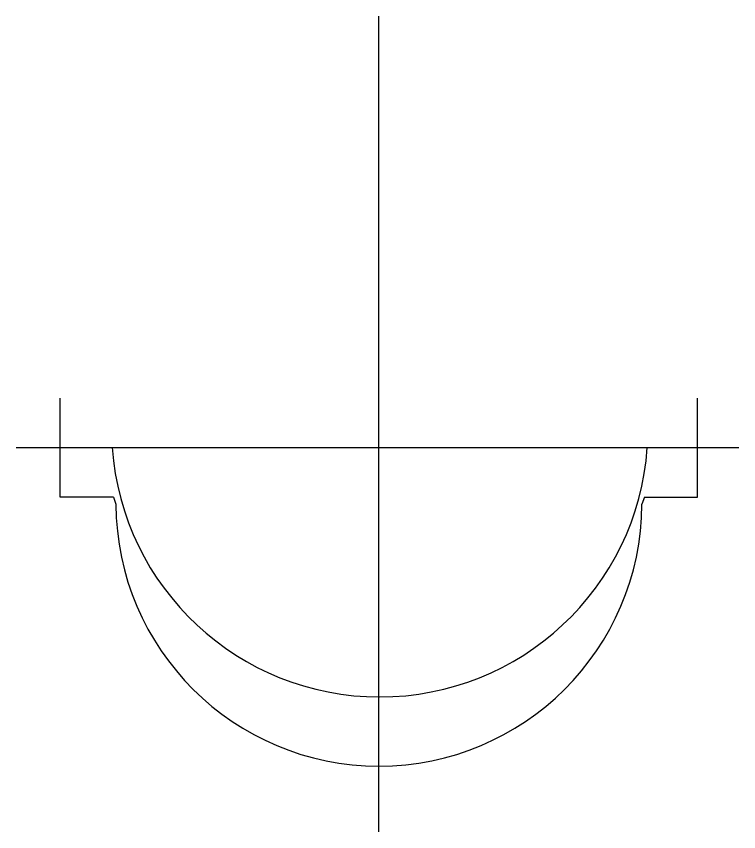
# Model space of a CAD drawing. Header units: millimetres. Extents: x 1526 to 31626, y -4643 to 9189.
# Drawn here: x 7983.05 to 7998.36, y 607.53 to 624.82 of the extents above; entities that cross this region are included whole.
import ezdxf

# ---------------------------------------------------------------- set-up
doc = ezdxf.new("R2010")
doc.units = ezdxf.units.MM
doc.layers.add('осевая', color=4, linetype='Continuous')
doc.layers.add('размерные', color=7, linetype='Continuous', lineweight=25)

msp = doc.modelspace()

# ---------------------------------------------------------------- linework, layer by layer
at = {"layer": 'осевая'}
for p, q in [((7990.73251, 607.53481), (7990.73251, 624.81704)), ((7983.04989, 615.6754), (7998.35581, 615.6754))]:
    msp.add_line(p, q, dxfattribs=at)
at = {"layer": 'размерные'}
for p, q in [((7983.98251, 614.6254), (7983.98251, 616.7254)), ((7997.48251, 614.6254), (7997.48251, 616.7254)), ((7985.10603, 614.6254), (7983.98251, 614.6254)), ((7985.10603, 614.6254), (7985.16062, 614.4754)), ((7996.359, 614.6254), (7996.3044, 614.4754)), ((7996.359, 614.6254), (7997.48251, 614.6254))]:
    msp.add_line(p, q, dxfattribs=at)
for centre, radius, start, end in [((7990.75114, 616.07372), 5.6826, 184.019334, 355.980666), ((7990.73251, 614.49687), 5.57193, 180.220684, 359.779316)]:
    msp.add_arc(centre, radius, start, end, dxfattribs=at)

doc.saveas('drawing.dxf')
